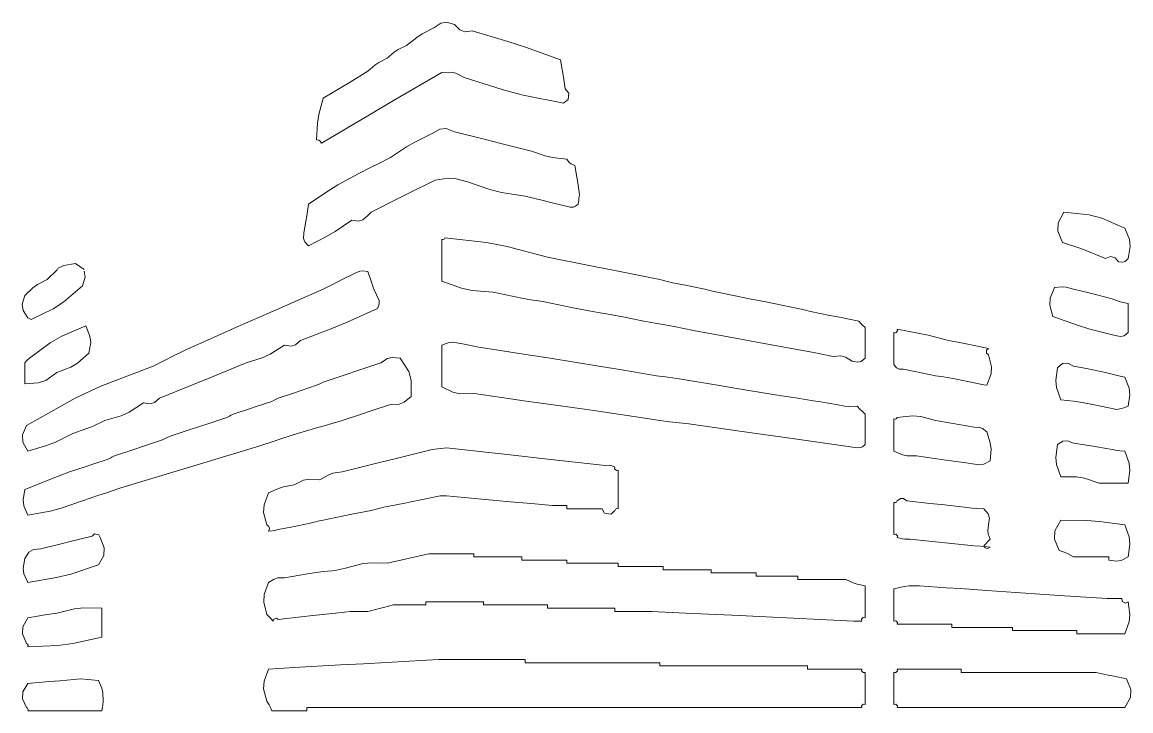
# Model space of a CAD drawing. Header units: millimetres. Extents: x 200899 to 230351, y -82611 to -20945.
# Drawn here: x 202684.9 to 202714.72, y -69515.78 to -69497.26 of the extents above; entities that cross this region are included whole.
import ezdxf

# ---------------------------------------------------------------- set-up
doc = ezdxf.new("R2010")
doc.units = ezdxf.units.MM
doc.header["$LTSCALE"] = 0.5
doc.layers.add('图框', color=7, linetype='Continuous', lineweight=18)

# ---------------------------------------------------------------- blocks, each defined once
blk = doc.blocks.new('GZDEH零件A2图框V02版')
at = {"lineweight": 5}
for p, q in [((447.5068, 10.546), (447.4301, 10.5042)), ((447.554, 10.5775), (447.5068, 10.546)), ((447.5925, 10.5834), (447.554, 10.5775)), ((447.647, 10.5676), (447.5925, 10.5834)), ((447.6824, 10.5316), (447.647, 10.5676)), ((447.7154, 10.5196), (447.6824, 10.5316)), ((447.7656, 10.5245), (447.7154, 10.5196)), ((448.0051, 10.454), (447.7656, 10.5245)), ((447.393, 10.4802), (447.3234, 10.4274)), ((447.4301, 10.5042), (447.393, 10.4802)), ((448.124, 10.4151), (448.0051, 10.454)), ((447.2413, 10.3815), (447.194, 10.3411)), ((447.2679, 10.3992), (447.2413, 10.3815)), ((447.3234, 10.4274), (447.2679, 10.3992)), ((448.3588, 10.3303), (448.124, 10.4151)), ((447.1119, 10.2952), (447.0646, 10.2548)), ((447.1385, 10.313), (447.1119, 10.2952)), ((447.194, 10.3411), (447.1385, 10.313)), ((448.3722, 10.2527), (448.3588, 10.3303)), ((447.0646, 10.2548), (446.9445, 10.1803)), ((447.2361, 10.0561), (447.5607, 10.244)), ((447.5607, 10.244), (447.6224, 10.2469)), ((447.6224, 10.2469), (447.6566, 10.2396)), ((447.6566, 10.2396), (447.7117, 10.2117)), ((448.3787, 10.2139), (448.3722, 10.2527)), ((446.8841, 10.1436), (446.7626, 10.0715)), ((446.9445, 10.1803), (446.8841, 10.1436)), ((447.7117, 10.2117), (447.9747, 10.1273)), ((448.3912, 10.1362), (448.3787, 10.2139)), ((446.7626, 10.0715), (446.7337, 9.9617)), ((447.9747, 10.1273), (448.1094, 10.0925)), ((448.1094, 10.0925), (448.3804, 10.0391)), ((448.4151, 10.1053), (448.3912, 10.1362)), ((448.4105, 10.064), (448.4151, 10.1053)), ((447.0743, 9.9611), (447.2361, 10.0561)), ((448.3804, 10.0391), (448.4105, 10.064)), ((446.7337, 9.9617), (446.7249, 9.9044)), ((446.7518, 9.7695), (447.0743, 9.9611)), ((446.7249, 9.9044), (446.7194, 9.791)), ((447.5485, 9.8644), (447.496, 9.8342)), ((447.5907, 9.8674), (447.5485, 9.8644)), ((447.647, 9.845), (447.5907, 9.8674)), ((447.8541, 9.7932), (447.647, 9.845)), ((446.7194, 9.791), (446.7348, 9.789)), ((446.7348, 9.789), (446.7439, 9.7829)), ((446.7439, 9.7829), (446.7518, 9.7695)), ((447.38, 9.7766), (447.3235, 9.744)), ((447.496, 9.8342), (447.38, 9.7766)), ((447.9576, 9.7673), (447.8541, 9.7932)), ((448.1647, 9.7155), (447.9576, 9.7673)), ((447.3235, 9.744), (447.2156, 9.6724)), ((448.2568, 9.684), (448.1647, 9.7155)), ((447.1293, 9.6293), (447.0861, 9.6077)), ((447.2156, 9.6724), (447.1293, 9.6293)), ((448.3053, 9.673), (448.2568, 9.684)), ((448.402, 9.6616), (448.3053, 9.673)), ((448.4188, 9.6397), (448.402, 9.6616)), ((448.4308, 9.6301), (448.4188, 9.6397)), ((448.4559, 9.6185), (448.4308, 9.6301)), ((448.4688, 9.5408), (448.4559, 9.6185)), ((446.9999, 9.5645), (446.8626, 9.4887)), ((447.0861, 9.6077), (446.9999, 9.5645)), ((446.8626, 9.4887), (446.7954, 9.4475)), ((447.345, 9.4351), (447.5176, 9.5214)), ((447.5176, 9.5214), (447.603, 9.5338)), ((447.603, 9.5338), (447.6494, 9.5315)), ((447.6494, 9.5315), (447.7333, 9.5106)), ((447.7333, 9.5106), (447.8845, 9.458)), ((448.4753, 9.502), (448.4688, 9.5408)), ((448.4882, 9.4243), (448.4753, 9.502)), ((446.7954, 9.4475), (446.6655, 9.3596)), ((447.2587, 9.392), (447.345, 9.4351)), ((447.8845, 9.458), (447.9634, 9.4382)), ((447.9634, 9.4382), (448.1215, 9.4136)), ((448.1215, 9.4136), (448.2423, 9.3834)), ((448.4818, 9.3855), (448.4839, 9.3985)), ((448.4839, 9.3985), (448.4882, 9.4243)), ((446.6655, 9.3596), (446.6526, 9.282)), ((447.0861, 9.3057), (447.2587, 9.392)), ((448.2423, 9.3834), (448.3027, 9.3683)), ((448.3027, 9.3683), (448.4235, 9.3381)), ((448.4235, 9.3381), (448.4467, 9.3398)), ((448.4467, 9.3398), (448.4595, 9.3449)), ((448.4595, 9.3449), (448.4775, 9.3596)), ((448.4775, 9.3596), (448.4818, 9.3855)), ((446.6526, 9.282), (446.6461, 9.2431)), ((446.8448, 9.1756), (446.9567, 9.2518)), ((446.9567, 9.2518), (447.0013, 9.2456)), ((447.0013, 9.2456), (447.0307, 9.2544)), ((447.0307, 9.2544), (447.0646, 9.2841)), ((447.0646, 9.2841), (447.0732, 9.2928)), ((447.0732, 9.2928), (447.0775, 9.2971)), ((447.0775, 9.2971), (447.0861, 9.3057)), ((451.7455, 9.3057), (451.7064, 9.2335)), ((451.914, 9.2872), (451.7455, 9.3057)), ((451.9995, 9.2647), (451.914, 9.2872)), ((452.1553, 9.1978), (451.9995, 9.2647)), ((446.6461, 9.2431), (446.6331, 9.1655)), ((446.7861, 9.1408), (446.8448, 9.1756)), ((451.7064, 9.2335), (451.7034, 9.1767)), ((451.7034, 9.1767), (451.7347, 9.1008)), ((452.1868, 9.1217), (452.1553, 9.1978)), ((446.6331, 9.1655), (446.6303, 9.1287)), ((446.6303, 9.1287), (446.6392, 9.105)), ((446.6392, 9.105), (446.6655, 9.0792)), ((446.6655, 9.0792), (446.7861, 9.1408)), ((447.5703, 9.121), (447.5607, 9.1223)), ((447.5607, 9.1223), (447.5607, 9.0102)), ((447.5776, 9.1247), (447.5703, 9.121)), ((447.5823, 9.1331), (447.5776, 9.1247)), ((447.8614, 9.1018), (447.5823, 9.1331)), ((448.001, 9.0756), (447.8614, 9.1018)), ((451.7347, 9.1008), (451.853, 9.0628)), ((452.1918, 9.074), (452.1868, 9.1217)), ((448.2725, 9.0037), (448.001, 9.0756)), ((451.853, 9.0628), (451.9114, 9.0412)), ((451.9114, 9.0412), (452.0259, 8.9929)), ((452.1769, 8.9929), (452.1918, 9.074)), ((445.0192, 8.9473), (444.9761, 8.9258)), ((445.0987, 8.9592), (445.0192, 8.9473)), ((445.1552, 8.9205), (445.0987, 8.9592)), ((447.5607, 9.0102), (447.5607, 8.9541)), ((447.5607, 8.9541), (447.5607, 8.8419)), ((448.5745, 8.9433), (448.2725, 9.0037)), ((452.0259, 8.9929), (452.0588, 9.0065)), ((452.0588, 9.0065), (452.0895, 8.9988)), ((452.0895, 8.9988), (452.1122, 8.9713)), ((452.1122, 8.9713), (452.1393, 8.9683)), ((452.1393, 8.9683), (452.157, 8.9742)), ((452.157, 8.9742), (452.1769, 8.9929)), ((444.9761, 8.9205), (444.9075, 8.8527)), ((445.1619, 8.8681), (445.1561, 8.9092)), ((446.9783, 8.8958), (446.892, 8.8527)), ((447.0104, 8.9093), (446.9783, 8.8958)), ((447.0302, 8.9118), (447.0104, 8.9093)), ((447.0646, 8.9066), (447.0302, 8.9118)), ((447.0899, 8.8272), (447.0646, 8.9066)), ((448.7255, 8.9131), (448.5745, 8.9433)), ((449.0275, 8.8527), (448.7255, 8.9131)), ((444.8414, 8.8189), (444.8098, 8.7964)), ((444.9075, 8.8527), (444.8414, 8.8189)), ((445.0188, 8.7028), (445.1447, 8.8096)), ((445.1447, 8.8096), (445.1619, 8.8681)), ((446.8489, 8.8311), (446.7626, 8.788)), ((446.892, 8.8527), (446.8489, 8.8311)), ((447.1051, 8.7881), (447.0899, 8.8272)), ((447.5607, 8.8419), (447.6935, 8.7935)), ((449.062, 8.8441), (449.0275, 8.8527)), ((449.0793, 8.8398), (449.062, 8.8441)), ((449.1138, 8.8311), (449.0793, 8.8398)), ((449.2001, 8.8139), (449.1138, 8.8311)), ((449.2432, 8.8053), (449.2001, 8.8139)), ((449.3295, 8.788), (449.2432, 8.8053)), ((451.6808, 8.7988), (451.6529, 8.7262)), ((451.7325, 8.803), (451.6808, 8.7988)), ((451.7598, 8.8008), (451.7325, 8.803)), ((451.8102, 8.788), (451.7598, 8.8008)), ((444.7565, 8.7449), (444.7393, 8.6863)), ((444.8098, 8.7964), (444.7565, 8.7449)), ((446.7626, 8.788), (446.3914, 8.6244)), ((447.1401, 8.7125), (447.1051, 8.7881)), ((447.6935, 8.7935), (447.765, 8.7779)), ((447.765, 8.7779), (447.9058, 8.7664)), ((447.9058, 8.7664), (447.9921, 8.7492)), ((447.9921, 8.7492), (448.0353, 8.7405)), ((448.0353, 8.7405), (448.1215, 8.7233)), ((449.364, 8.7794), (449.3295, 8.788)), ((449.3813, 8.7751), (449.364, 8.7794)), ((449.4158, 8.7664), (449.3813, 8.7751)), ((449.6315, 8.7233), (449.4158, 8.7664)), ((451.6529, 8.7262), (451.6503, 8.6799)), ((451.9137, 8.7621), (451.8102, 8.788)), ((451.9655, 8.7492), (451.9137, 8.7621)), ((452.069, 8.7233), (451.9655, 8.7492)), ((444.7393, 8.6863), (444.7452, 8.6452)), ((444.7996, 8.5831), (444.9477, 8.6561)), ((444.9477, 8.6561), (445.0188, 8.7028)), ((446.9249, 8.566), (447.1293, 8.6586)), ((447.1293, 8.6586), (447.1371, 8.6791)), ((447.1371, 8.6791), (447.1394, 8.6905)), ((447.1394, 8.6905), (447.1401, 8.7125)), ((448.1215, 8.7233), (448.1733, 8.7147)), ((448.1733, 8.7147), (448.1992, 8.7103)), ((448.1992, 8.7103), (448.251, 8.7017)), ((448.251, 8.7017), (448.3804, 8.6758)), ((448.3804, 8.6758), (448.4451, 8.6629)), ((448.4451, 8.6629), (448.5745, 8.637)), ((449.7394, 8.7017), (449.6315, 8.7233)), ((449.9551, 8.6586), (449.7394, 8.7017)), ((449.9896, 8.6499), (449.9551, 8.6586)), ((450.0068, 8.6456), (449.9896, 8.6499)), ((451.6503, 8.6799), (451.67, 8.6046)), ((452.1113, 8.7077), (452.069, 8.7233)), ((452.133, 8.7012), (452.1113, 8.7077)), ((452.1769, 8.6909), (452.133, 8.7012)), ((452.1769, 8.6133), (452.1769, 8.6909)), ((444.7452, 8.6452), (444.778, 8.5939)), ((444.778, 8.5939), (444.7867, 8.5895)), ((444.7867, 8.5895), (444.791, 8.5874)), ((444.791, 8.5874), (444.7996, 8.5831)), ((446.3914, 8.6244), (446.2059, 8.5424)), ((448.5745, 8.637), (448.6263, 8.6284)), ((448.6263, 8.6284), (448.6522, 8.6241)), ((448.6522, 8.6241), (448.704, 8.6154)), ((448.704, 8.6154), (448.7902, 8.5982)), ((448.7902, 8.5982), (448.8334, 8.5895)), ((448.8334, 8.5895), (448.9197, 8.5723)), ((450.0414, 8.637), (450.0068, 8.6456)), ((450.1708, 8.6111), (450.0414, 8.637)), ((450.2355, 8.5982), (450.1708, 8.6111)), ((450.3649, 8.5723), (450.2355, 8.5982)), ((451.67, 8.6046), (451.8358, 8.5455)), ((452.1769, 8.5744), (452.1769, 8.6133)), ((452.1769, 8.4968), (452.1769, 8.5744)), ((445.1663, 8.5399), (445.0062, 8.472)), ((445.1951, 8.4719), (445.1663, 8.5399)), ((446.2059, 8.5424), (445.835, 8.3781)), ((446.6116, 8.4429), (446.8212, 8.5227)), ((446.8212, 8.5227), (446.9249, 8.566)), ((448.9197, 8.5723), (448.9714, 8.5637)), ((448.9714, 8.5637), (448.9973, 8.5593)), ((448.9973, 8.5593), (449.0491, 8.5507)), ((449.0491, 8.5507), (449.1354, 8.5335)), ((449.1354, 8.5335), (449.1785, 8.5248)), ((449.1785, 8.5248), (449.2648, 8.5076)), ((449.2648, 8.5076), (449.5494, 8.455)), ((450.3822, 8.555), (450.3649, 8.5723)), ((450.3908, 8.5464), (450.3822, 8.555)), ((450.4081, 8.5291), (450.3908, 8.5464)), ((450.4081, 8.4472), (450.4081, 8.5291)), ((450.6258, 8.5063), (450.6142, 8.4947)), ((450.7627, 8.4924), (450.6238, 8.5184)), ((450.6238, 8.5184), (450.6258, 8.5063)), ((451.8358, 8.5455), (451.9202, 8.5195)), ((451.9202, 8.5195), (452.0906, 8.4752)), ((444.9286, 8.4277), (444.7888, 8.3242)), ((445.0062, 8.472), (444.9286, 8.4277)), ((445.1879, 8.3566), (445.2001, 8.4294)), ((445.2001, 8.4294), (445.1951, 8.4719)), ((446.5777, 8.4132), (446.6116, 8.4429)), ((447.6052, 8.4267), (447.5898, 8.4223)), ((447.6362, 8.4321), (447.6052, 8.4267)), ((447.7009, 8.4191), (447.6362, 8.4321)), ((449.5494, 8.455), (449.6918, 8.4292)), ((449.6918, 8.4292), (449.9766, 8.3781)), ((450.4081, 8.4062), (450.4081, 8.4472)), ((450.6142, 8.4947), (450.6022, 8.4968)), ((450.6022, 8.4968), (450.6022, 8.4105)), ((450.8318, 8.4773), (450.7627, 8.4924)), ((450.9689, 8.4429), (450.8318, 8.4773)), ((451.0552, 8.4256), (450.9689, 8.4429)), ((451.0983, 8.417), (451.0552, 8.4256)), ((452.0906, 8.4752), (452.1255, 8.4684)), ((452.1255, 8.4684), (452.1493, 8.4743)), ((452.1493, 8.4743), (452.1769, 8.4968)), ((445.1122, 8.2903), (445.1879, 8.3566)), ((445.835, 8.3781), (445.7487, 8.335)), ((446.4076, 8.3494), (446.5037, 8.4105)), ((446.5037, 8.4105), (446.5483, 8.4044)), ((446.5483, 8.4044), (446.5777, 8.4132)), ((447.5898, 8.4223), (447.5607, 8.4105)), ((447.5607, 8.4105), (447.5607, 8.2983)), ((447.7333, 8.4127), (447.7009, 8.4191)), ((447.798, 8.3997), (447.7333, 8.4127)), ((448.126, 8.3488), (447.798, 8.3997)), ((449.9766, 8.3781), (450.0629, 8.3609)), ((450.0629, 8.3609), (450.1061, 8.3523)), ((450.1061, 8.3523), (450.1924, 8.335)), ((450.4081, 8.3242), (450.4081, 8.4062)), ((450.6022, 8.4105), (450.6022, 8.3674)), ((450.6022, 8.3674), (450.6022, 8.2811)), ((451.1846, 8.3997), (451.0983, 8.417)), ((451.2062, 8.3954), (451.1846, 8.3997)), ((451.217, 8.3932), (451.2062, 8.3954)), ((451.2385, 8.3889), (451.217, 8.3932)), ((451.2249, 8.3784), (451.2385, 8.3889)), ((451.2249, 8.3563), (451.2249, 8.3784)), ((451.2385, 8.3458), (451.2249, 8.3563)), ((444.7694, 8.3048), (444.7565, 8.2919)), ((444.7565, 8.2919), (444.7565, 8.2358)), ((444.7759, 8.3113), (444.7694, 8.3048)), ((444.7888, 8.3242), (444.7759, 8.3113)), ((445.0663, 8.2627), (445.1122, 8.2903)), ((445.7056, 8.3134), (445.6193, 8.2703)), ((445.7487, 8.335), (445.7056, 8.3134)), ((446.0126, 8.1953), (446.2449, 8.2919)), ((446.2449, 8.2919), (446.3539, 8.3248)), ((446.3539, 8.3248), (446.4076, 8.3494)), ((447.1508, 8.2919), (446.9955, 8.2401)), ((447.196, 8.3203), (447.1508, 8.2919)), ((447.227, 8.328), (447.196, 8.3203)), ((447.2803, 8.3242), (447.227, 8.328)), ((447.3386, 8.2335), (447.2803, 8.3242)), ((447.5607, 8.2983), (447.5607, 8.2422)), ((448.2899, 8.3229), (448.126, 8.3488)), ((448.6177, 8.2703), (448.2899, 8.3229)), ((450.1924, 8.335), (450.2456, 8.3388)), ((450.2456, 8.3388), (450.2766, 8.3311)), ((450.2766, 8.3311), (450.3218, 8.3026)), ((450.3218, 8.3026), (450.3567, 8.2958)), ((450.3567, 8.2958), (450.3805, 8.3017)), ((450.3805, 8.3017), (450.4081, 8.3242)), ((450.6022, 8.2811), (450.6201, 8.2584)), ((451.2577, 8.266), (451.2385, 8.3458)), ((451.736, 8.2868), (451.7023, 8.2595)), ((451.7717, 8.2904), (451.736, 8.2868)), ((451.8102, 8.2703), (451.7717, 8.2904)), ((444.7565, 8.2358), (444.7565, 8.2077)), ((444.7565, 8.2077), (444.7565, 8.1517)), ((444.8978, 8.174), (444.9722, 8.2271)), ((444.9722, 8.2271), (445.0663, 8.2627)), ((445.6193, 8.2703), (445.2678, 8.1359)), ((446.9179, 8.2142), (446.7626, 8.1624)), ((446.9955, 8.2401), (446.9179, 8.2142)), ((447.3561, 8.1732), (447.3386, 8.2335)), ((447.5607, 8.2422), (447.5607, 8.1301)), ((448.773, 8.2444), (448.6177, 8.2703)), ((448.8506, 8.2315), (448.773, 8.2444)), ((449.006, 8.2056), (448.8506, 8.2315)), ((449.0663, 8.1969), (449.006, 8.2056)), ((450.6201, 8.2584), (450.638, 8.2494)), ((450.638, 8.2494), (450.6669, 8.2487)), ((450.6669, 8.2487), (450.7532, 8.2315)), ((450.7532, 8.2315), (450.7963, 8.2228)), ((450.7963, 8.2228), (450.8826, 8.2056)), ((450.8826, 8.2056), (450.9344, 8.1969)), ((451.2278, 8.1409), (451.2552, 8.2182)), ((451.2552, 8.2182), (451.2577, 8.266)), ((451.7023, 8.2595), (451.6899, 8.1737)), ((451.8965, 8.253), (451.8102, 8.2703)), ((451.9396, 8.2444), (451.8965, 8.253)), ((452.0259, 8.2271), (451.9396, 8.2444)), ((452.0777, 8.2145), (452.0259, 8.2271)), ((452.1036, 8.208), (452.0777, 8.2145)), ((452.1553, 8.1948), (452.1036, 8.208)), ((444.7565, 8.1517), (444.8478, 8.1565)), ((444.8478, 8.1565), (444.8978, 8.174)), ((445.2678, 8.1359), (445.0956, 8.0552)), ((445.6625, 8.0546), (445.8961, 8.1478)), ((445.8961, 8.1478), (446.0126, 8.1953)), ((446.7194, 8.1409), (446.6159, 8.1064)), ((446.7367, 8.1495), (446.7194, 8.1409)), ((446.7453, 8.1538), (446.7367, 8.1495)), ((446.7626, 8.1624), (446.7453, 8.1538)), ((447.3558, 8.0654), (447.3561, 8.1732)), ((447.5607, 8.1301), (447.6363, 8.094)), ((449.0965, 8.1926), (449.0663, 8.1969)), ((449.157, 8.184), (449.0965, 8.1926)), ((449.4158, 8.1409), (449.157, 8.184)), ((449.5452, 8.1193), (449.4158, 8.1409)), ((450.9344, 8.1969), (450.9603, 8.1926)), ((450.9603, 8.1926), (451.0121, 8.184)), ((451.0121, 8.184), (451.0768, 8.1711)), ((451.0768, 8.1711), (451.1091, 8.1646)), ((451.1091, 8.1646), (451.1738, 8.1517)), ((451.1738, 8.1517), (451.1954, 8.1473)), ((451.1954, 8.1473), (451.2062, 8.1452)), ((451.2062, 8.1452), (451.2278, 8.1409)), ((451.6899, 8.1737), (451.6948, 8.1255)), ((452.1843, 8.1222), (452.1553, 8.1948)), ((445.0956, 8.0552), (444.7673, 7.8712)), ((445.6286, 8.0249), (445.6625, 8.0546)), ((446.4606, 8.0546), (446.4433, 8.046)), ((446.5641, 8.0891), (446.4606, 8.0546)), ((446.6159, 8.1064), (446.5641, 8.0891)), ((447.3087, 8.028), (447.3558, 8.0654)), ((447.6363, 8.094), (447.6819, 8.0843)), ((447.6819, 8.0843), (447.7656, 8.0869)), ((447.7656, 8.0869), (447.7958, 8.0826)), ((447.7958, 8.0826), (447.8109, 8.0805)), ((447.8109, 8.0805), (447.8411, 8.0762)), ((447.8411, 8.0762), (448.0223, 8.0503)), ((449.8041, 8.0762), (449.5452, 8.1193)), ((449.8645, 8.0675), (449.8041, 8.0762)), ((449.8947, 8.0632), (449.8645, 8.0675)), ((449.9551, 8.0546), (449.8947, 8.0632)), ((450.0586, 8.0373), (449.9551, 8.0546)), ((451.6948, 8.1255), (451.7239, 8.0438)), ((452.1769, 8.0007), (452.1893, 8.0778)), ((452.1893, 8.0778), (452.1843, 8.1222)), ((445.4585, 7.9611), (445.5546, 8.0222)), ((445.5546, 8.0222), (445.5992, 8.0161)), ((445.5992, 8.0161), (445.6286, 8.0249)), ((446.2621, 7.9812), (446.1586, 7.9467)), ((446.3139, 7.9985), (446.2621, 7.9812)), ((446.4174, 8.033), (446.3139, 7.9985)), ((446.4347, 8.0416), (446.4174, 8.033)), ((446.4433, 8.046), (446.4347, 8.0416)), ((447.0861, 7.9683), (447.2156, 8.0114)), ((447.2156, 8.0114), (447.2755, 8.0152)), ((447.2755, 8.0152), (447.3087, 8.028)), ((448.0223, 8.0503), (448.1129, 8.0373)), ((448.1129, 8.0373), (448.2941, 8.0114)), ((448.2941, 8.0114), (448.5359, 7.9787)), ((448.5359, 7.9787), (448.6568, 7.9614)), ((450.1104, 8.0287), (450.0586, 8.0373)), ((450.2139, 8.0114), (450.1104, 8.0287)), ((450.2691, 8.0004), (450.2139, 8.0114)), ((450.2979, 7.9982), (450.2691, 8.0004)), ((450.3541, 8.0007), (450.2979, 7.9982)), ((450.3757, 7.9791), (450.3541, 8.0007)), ((450.3865, 7.9683), (450.3757, 7.9791)), ((451.7239, 8.0438), (451.8107, 8.0349)), ((451.8107, 8.0349), (451.854, 8.0284)), ((451.854, 8.0284), (451.9396, 8.0114)), ((451.9396, 8.0114), (452.0043, 7.9985)), ((452.0043, 7.9985), (452.0367, 7.992)), ((452.0367, 7.992), (452.1014, 7.9791)), ((452.1014, 7.9791), (452.1323, 7.9844)), ((452.1323, 7.9844), (452.1478, 7.9889)), ((452.1478, 7.9889), (452.1769, 8.0007)), ((445.2112, 7.865), (445.2957, 7.9036)), ((445.2957, 7.9036), (445.4048, 7.9365)), ((445.4048, 7.9365), (445.4585, 7.9611)), ((446.1154, 7.9252), (445.9601, 7.8734)), ((446.1327, 7.9338), (446.1154, 7.9252)), ((446.1413, 7.9381), (446.1327, 7.9338)), ((446.1586, 7.9467), (446.1413, 7.9381)), ((446.7712, 7.8691), (446.892, 7.9036)), ((446.892, 7.9036), (447.0214, 7.9467)), ((447.0214, 7.9467), (447.0861, 7.9683)), ((448.6568, 7.9614), (448.8981, 7.9252)), ((448.8981, 7.9252), (449.0269, 7.9037)), ((449.0269, 7.9037), (449.0917, 7.8951)), ((450.4081, 7.9467), (450.3865, 7.9683)), ((450.4081, 7.8648), (450.4081, 7.9467)), ((450.6118, 7.9131), (450.6022, 7.9144)), ((450.6022, 7.9144), (450.6022, 7.8281)), ((450.6191, 7.9167), (450.6118, 7.9131)), ((450.6238, 7.9252), (450.6191, 7.9167)), ((450.7272, 7.9351), (450.6238, 7.9252)), ((450.7823, 7.9305), (450.7272, 7.9351)), ((450.8826, 7.9036), (450.7823, 7.9305)), ((450.9862, 7.8863), (450.8826, 7.9036)), ((444.7673, 7.8712), (444.741, 7.8072)), ((445.08, 7.8173), (445.1679, 7.8477)), ((445.1679, 7.8477), (445.2112, 7.865)), ((445.8825, 7.8475), (445.7272, 7.7957)), ((445.9601, 7.8734), (445.8825, 7.8475)), ((446.59, 7.8173), (446.7108, 7.8518)), ((446.7108, 7.8518), (446.7712, 7.8691)), ((449.0917, 7.8951), (449.2217, 7.882)), ((449.2217, 7.882), (449.6445, 7.8216)), ((450.4081, 7.8238), (450.4081, 7.8648)), ((451.0379, 7.8777), (450.9862, 7.8863)), ((451.1415, 7.8604), (451.0379, 7.8777)), ((451.1783, 7.8582), (451.1415, 7.8604)), ((451.1986, 7.8506), (451.1783, 7.8582)), ((451.2278, 7.8281), (451.1986, 7.8506)), ((444.741, 7.8072), (444.744, 7.7589)), ((444.744, 7.7589), (444.778, 7.6987)), ((444.9027, 7.735), (444.964, 7.7591)), ((444.964, 7.7591), (445.08, 7.8173)), ((445.684, 7.7742), (445.5546, 7.731)), ((445.7013, 7.7828), (445.684, 7.7742)), ((445.7099, 7.7871), (445.7013, 7.7828)), ((445.7272, 7.7957), (445.7099, 7.7871)), ((446.3312, 7.731), (446.4347, 7.7655)), ((446.4347, 7.7655), (446.4865, 7.7828)), ((446.4865, 7.7828), (446.59, 7.8173)), ((449.6445, 7.8216), (449.8558, 7.7914)), ((449.8558, 7.7914), (450.2786, 7.731)), ((450.4081, 7.7418), (450.4081, 7.8238)), ((450.6022, 7.8281), (450.6022, 7.7849)), ((450.6022, 7.7849), (450.6022, 7.6987)), ((451.2502, 7.7533), (451.2278, 7.8281)), ((451.7388, 7.7653), (451.7023, 7.7418)), ((451.7698, 7.7684), (451.7388, 7.7653)), ((451.8102, 7.7526), (451.7698, 7.7684)), ((444.778, 7.6987), (444.9027, 7.735)), ((445.4899, 7.7094), (445.3605, 7.6663)), ((445.5546, 7.731), (445.4899, 7.7094)), ((445.9601, 7.6188), (446.3312, 7.731)), ((447.496, 7.7094), (447.2544, 7.649)), ((447.5348, 7.7138), (447.496, 7.7094)), ((447.5542, 7.7159), (447.5348, 7.7138)), ((447.5931, 7.7202), (447.5542, 7.7159)), ((448.0202, 7.6728), (447.5931, 7.7202)), ((450.2786, 7.731), (450.3088, 7.7267)), ((450.3088, 7.7267), (450.3239, 7.7245)), ((450.3239, 7.7245), (450.3541, 7.7202)), ((450.3541, 7.7202), (450.3773, 7.7217)), ((450.3773, 7.7217), (450.3902, 7.7269)), ((450.3902, 7.7269), (450.4081, 7.7418)), ((450.6022, 7.6987), (450.6585, 7.6733)), ((451.2493, 7.6339), (451.2548, 7.7119)), ((451.2548, 7.7119), (451.2502, 7.7533)), ((451.7023, 7.7418), (451.6899, 7.656)), ((451.9137, 7.7353), (451.8102, 7.7526)), ((451.9655, 7.7267), (451.9137, 7.7353)), ((452.069, 7.7094), (451.9655, 7.7267)), ((452.103, 7.702), (452.069, 7.7094)), ((452.1205, 7.6998), (452.103, 7.702)), ((452.1553, 7.6987), (452.1205, 7.6998)), ((452.1844, 7.617), (452.1553, 7.6987)), ((445.2138, 7.6102), (445.162, 7.593)), ((445.3173, 7.6447), (445.2138, 7.6102)), ((445.3346, 7.6534), (445.3173, 7.6447)), ((445.3432, 7.6577), (445.3346, 7.6534)), ((445.3605, 7.6663), (445.3432, 7.6577)), ((445.7746, 7.5628), (445.9601, 7.6188)), ((447.1336, 7.6188), (446.892, 7.5584)), ((447.2544, 7.649), (447.1336, 7.6188)), ((448.2337, 7.649), (448.0202, 7.6728)), ((448.6608, 7.6016), (448.2337, 7.649)), ((450.6585, 7.6733), (450.6914, 7.6662)), ((450.6914, 7.6662), (450.7532, 7.6663)), ((450.7532, 7.6663), (450.874, 7.649)), ((450.874, 7.649), (450.9344, 7.6404)), ((450.9344, 7.6404), (451.0552, 7.6232)), ((451.0552, 7.6232), (451.0854, 7.6188)), ((451.0854, 7.6188), (451.1005, 7.6167)), ((451.1005, 7.6167), (451.1307, 7.6124)), ((451.1307, 7.6124), (451.1784, 7.6055)), ((451.1784, 7.6055), (451.2071, 7.6107)), ((451.2071, 7.6107), (451.2493, 7.6339)), ((451.6899, 7.656), (451.6948, 7.6078)), ((451.6948, 7.6078), (451.7239, 7.5261)), ((452.1893, 7.5688), (452.1844, 7.617)), ((445.0585, 7.5584), (444.9373, 7.5118)), ((445.162, 7.593), (445.0585, 7.5584)), ((445.4036, 7.4506), (445.7746, 7.5628)), ((446.7961, 7.5374), (446.741, 7.5045)), ((446.8286, 7.549), (446.7961, 7.5374)), ((446.892, 7.5584), (446.8286, 7.549)), ((448.687, 7.6036), (448.6608, 7.6016)), ((448.7014, 7.6012), (448.687, 7.6036)), ((448.7255, 7.5908), (448.7014, 7.6012)), ((448.7235, 7.5788), (448.7255, 7.5908)), ((448.7351, 7.5672), (448.7235, 7.5788)), ((448.7471, 7.5692), (448.7351, 7.5672)), ((448.7471, 7.4657), (448.7471, 7.5692)), ((452.1769, 7.4829), (452.1893, 7.5688)), ((444.8769, 7.4881), (444.7565, 7.4398)), ((444.9373, 7.5118), (444.8769, 7.4881)), ((446.4976, 7.4578), (446.4623, 7.4468)), ((446.5684, 7.4722), (446.4976, 7.4578)), ((446.6315, 7.5031), (446.5684, 7.4722)), ((446.671, 7.5105), (446.6315, 7.5031)), ((446.741, 7.5045), (446.671, 7.5105)), ((448.7471, 7.4139), (448.7471, 7.4657)), ((451.7239, 7.5261), (451.8289, 7.526)), ((451.8289, 7.526), (451.8834, 7.5169)), ((451.8834, 7.5169), (451.9827, 7.4829)), ((451.9827, 7.4829), (452.0604, 7.4829)), ((452.0604, 7.4829), (452.0992, 7.4829)), ((452.0992, 7.4829), (452.1769, 7.4829)), ((444.7565, 7.4398), (444.7451, 7.3712)), ((445.1447, 7.3643), (445.2483, 7.3988)), ((445.2483, 7.3988), (445.3001, 7.4161)), ((445.3001, 7.4161), (445.4036, 7.4506)), ((446.3959, 7.4182), (446.3659, 7.3372)), ((446.4623, 7.4468), (446.3959, 7.4182)), ((447.3666, 7.36), (447.496, 7.3859)), ((447.496, 7.3859), (447.5176, 7.3902)), ((447.5176, 7.3902), (447.5283, 7.3924)), ((447.5283, 7.3924), (447.5499, 7.3967)), ((447.5499, 7.3967), (447.5672, 7.3967)), ((447.5672, 7.3967), (447.5758, 7.3967)), ((447.5758, 7.3967), (447.5931, 7.3967)), ((447.5931, 7.3967), (447.6405, 7.3924)), ((447.6405, 7.3924), (447.6642, 7.3902)), ((447.6642, 7.3902), (447.7117, 7.3859)), ((447.7117, 7.3859), (447.9015, 7.3686)), ((448.7471, 7.3104), (448.7471, 7.4139)), ((444.7451, 7.3712), (444.7502, 7.331)), ((444.7502, 7.331), (444.778, 7.2672)), ((444.9272, 7.295), (445.0014, 7.3146)), ((445.0014, 7.3146), (445.1447, 7.3643)), ((446.3659, 7.3372), (446.3633, 7.2861)), ((447.0861, 7.2996), (447.1206, 7.3082)), ((447.1206, 7.3082), (447.1379, 7.3125)), ((447.1379, 7.3125), (447.1724, 7.3212)), ((447.1724, 7.3212), (447.3018, 7.3471)), ((447.3018, 7.3471), (447.3666, 7.36)), ((447.9015, 7.3686), (447.9964, 7.36)), ((447.9964, 7.36), (448.1863, 7.3427)), ((448.1863, 7.3427), (448.2337, 7.3384)), ((448.2337, 7.3384), (448.2574, 7.3363)), ((448.2574, 7.3363), (448.3049, 7.332)), ((448.3049, 7.332), (448.3437, 7.332)), ((448.3437, 7.332), (448.3631, 7.332)), ((448.3631, 7.332), (448.402, 7.332)), ((448.402, 7.332), (448.402, 7.3233)), ((448.402, 7.3233), (448.402, 7.319)), ((448.402, 7.319), (448.402, 7.3104)), ((448.402, 7.3104), (448.4969, 7.3104)), ((448.4969, 7.3104), (448.5443, 7.3104)), ((448.5443, 7.3104), (448.6392, 7.3104)), ((448.6392, 7.3104), (448.6566, 7.2802)), ((448.7255, 7.2996), (448.7302, 7.308)), ((448.7302, 7.308), (448.7375, 7.3117)), ((448.7375, 7.3117), (448.7471, 7.3104)), ((450.6118, 7.3522), (450.6022, 7.3535)), ((450.6022, 7.3535), (450.6022, 7.2672)), ((450.6191, 7.3559), (450.6118, 7.3522)), ((450.6238, 7.3643), (450.6191, 7.3559)), ((450.6451, 7.379), (450.6238, 7.3643)), ((450.6672, 7.379), (450.6451, 7.379)), ((450.6885, 7.3643), (450.6672, 7.379)), ((450.8438, 7.3471), (450.6885, 7.3643)), ((450.9215, 7.3384), (450.8438, 7.3471)), ((451.0768, 7.3212), (450.9215, 7.3384)), ((451.1282, 7.3137), (451.0768, 7.3212)), ((451.1543, 7.3115), (451.1282, 7.3137)), ((451.2062, 7.3104), (451.1543, 7.3115)), ((451.2361, 7.2767), (451.2062, 7.3104)), ((444.778, 7.2672), (444.9272, 7.295)), ((446.3633, 7.2861), (446.3851, 7.2025)), ((446.7281, 7.2263), (446.7626, 7.2349)), ((446.7626, 7.2349), (446.892, 7.2608)), ((446.892, 7.2608), (446.9567, 7.2737)), ((446.9567, 7.2737), (447.0861, 7.2996)), ((448.6566, 7.2802), (448.7013, 7.2746)), ((448.7013, 7.2746), (448.7255, 7.2996)), ((450.6022, 7.2672), (450.6022, 7.2241)), ((451.245, 7.2471), (451.2361, 7.2767)), ((451.2385, 7.2025), (451.245, 7.2471)), ((451.7239, 7.2349), (451.6849, 7.1627)), ((451.8969, 7.2323), (451.7239, 7.2349)), ((451.9838, 7.2258), (451.8969, 7.2323)), ((446.3851, 7.2025), (446.3988, 7.1912)), ((446.4026, 7.1758), (446.3959, 7.1594)), ((446.3959, 7.1594), (446.422, 7.1617)), ((446.3988, 7.1912), (446.4026, 7.1758)), ((446.422, 7.1617), (446.4351, 7.1639)), ((446.4351, 7.1639), (446.4606, 7.1702)), ((446.4606, 7.1702), (446.5469, 7.1874)), ((446.5469, 7.1874), (446.59, 7.1961)), ((446.59, 7.1961), (446.6763, 7.2133)), ((446.6763, 7.2133), (446.7108, 7.2219)), ((446.7108, 7.2219), (446.7281, 7.2263)), ((450.6022, 7.2241), (450.6022, 7.1378)), ((451.2324, 7.164), (451.2385, 7.2025)), ((451.2348, 7.1417), (451.2324, 7.164)), ((451.6849, 7.1627), (451.6819, 7.1059)), ((452.1553, 7.2025), (451.9838, 7.2258)), ((452.1844, 7.1209), (452.1553, 7.2025)), ((445.0714, 7.0925), (445.0024, 7.0753)), ((445.2095, 7.127), (445.0714, 7.0925)), ((445.2258, 7.1417), (445.2095, 7.127)), ((445.2539, 7.1361), (445.2258, 7.1417)), ((445.2634, 7.1162), (445.2539, 7.1361)), ((445.2917, 7.0484), (445.2634, 7.1162)), ((450.6022, 7.1378), (450.6142, 7.1399)), ((450.6142, 7.1399), (450.6258, 7.1283)), ((450.6258, 7.1283), (450.6238, 7.1162)), ((450.6238, 7.1162), (450.6578, 7.1088)), ((450.6578, 7.1088), (450.6753, 7.1066)), ((450.6753, 7.1066), (450.7101, 7.1055)), ((450.7101, 7.1055), (450.8826, 7.0882)), ((450.8826, 7.0882), (450.9689, 7.0796)), ((451.2234, 7.0796), (451.2321, 7.0882)), ((451.2321, 7.0882), (451.2493, 7.1055)), ((451.2493, 7.1055), (451.2348, 7.1417)), ((451.6819, 7.1059), (451.7131, 7.03)), ((452.1893, 7.0726), (452.1844, 7.1209)), ((444.7845, 7.0178), (444.7565, 6.976)), ((444.8143, 7.0357), (444.7845, 7.0178)), ((444.8643, 7.0407), (444.8143, 7.0357)), ((445.0024, 7.0753), (444.8643, 7.0407)), ((445.2887, 6.9969), (445.2917, 7.0484)), ((450.9689, 7.0796), (451.1415, 7.0623)), ((451.1415, 7.0623), (451.1846, 7.058)), ((451.1846, 7.058), (451.2062, 7.0558)), ((451.2062, 7.0623), (451.2234, 7.0796)), ((451.2152, 7.047), (451.2062, 7.0623)), ((451.2062, 7.0558), (451.2493, 7.0515)), ((451.2342, 7.0422), (451.2152, 7.047)), ((451.2493, 7.0515), (451.2342, 7.0422)), ((451.7131, 7.03), (451.7535, 7.0169)), ((451.7535, 7.0169), (451.7734, 7.008)), ((452.1769, 6.9868), (452.1893, 7.0726)), ((444.7565, 6.976), (444.7454, 6.9117)), ((445.2526, 6.9329), (445.2887, 6.9969)), ((447.023, 6.9391), (446.9136, 6.9113)), ((447.0811, 6.9458), (447.023, 6.9391)), ((447.194, 6.9437), (447.0811, 6.9458)), ((447.306, 6.9702), (447.194, 6.9437)), ((447.3621, 6.9831), (447.306, 6.9702)), ((447.4744, 7.0084), (447.3621, 6.9831)), ((447.5952, 7.0084), (447.4744, 7.0084)), ((447.6556, 7.0084), (447.5952, 7.0084)), ((447.7764, 7.0084), (447.6556, 7.0084)), ((447.7764, 6.9998), (447.7764, 7.0084)), ((447.7764, 6.9954), (447.7764, 6.9998)), ((447.7764, 6.9868), (447.7764, 6.9954)), ((447.9058, 6.9868), (447.7764, 6.9868)), ((447.9705, 6.9868), (447.9058, 6.9868)), ((448.1, 6.9868), (447.9705, 6.9868)), ((448.1, 6.9782), (448.1, 6.9868)), ((448.1, 6.9739), (448.1, 6.9782)), ((448.1, 6.9652), (448.1, 6.9739)), ((448.2208, 6.9652), (448.1, 6.9652)), ((448.2812, 6.9652), (448.2208, 6.9652)), ((448.402, 6.9652), (448.2812, 6.9652)), ((448.402, 6.9566), (448.402, 6.9652)), ((448.402, 6.9523), (448.402, 6.9566)), ((448.402, 6.9437), (448.402, 6.9523)), ((448.54, 6.9437), (448.402, 6.9437)), ((448.609, 6.9437), (448.54, 6.9437)), ((448.7471, 6.9437), (448.609, 6.9437)), ((448.7471, 6.935), (448.7471, 6.9437)), ((448.7471, 6.9307), (448.7471, 6.935)), ((451.7734, 7.008), (451.8102, 6.9868)), ((451.8102, 6.9868), (451.9051, 6.9868)), ((451.9051, 6.9868), (451.9525, 6.9868)), ((451.9525, 6.9868), (452.0475, 6.9868)), ((452.0475, 6.9868), (452.0475, 6.9782)), ((452.0475, 6.9782), (452.0475, 6.9739)), ((452.0475, 6.9739), (452.0475, 6.9652)), ((452.0475, 6.9652), (452.0993, 6.9572)), ((452.0993, 6.9572), (452.1304, 6.9624)), ((452.1304, 6.9624), (452.1769, 6.9868)), ((444.7454, 6.9117), (444.7505, 6.8735)), ((444.7505, 6.8735), (444.778, 6.8143)), ((444.9709, 6.8472), (445.0669, 6.8712)), ((445.0669, 6.8712), (445.2526, 6.9329)), ((446.6073, 6.8639), (446.5037, 6.8466)), ((446.659, 6.8725), (446.6073, 6.8639)), ((446.7626, 6.8897), (446.659, 6.8725)), ((446.8235, 6.8928), (446.7626, 6.8897)), ((446.8542, 6.8972), (446.8235, 6.8928)), ((446.9136, 6.9113), (446.8542, 6.8972)), ((448.7471, 6.9221), (448.7471, 6.9307)), ((448.8679, 6.9221), (448.7471, 6.9221)), ((448.9283, 6.9221), (448.8679, 6.9221)), ((449.0491, 6.9221), (448.9283, 6.9221)), ((449.0491, 6.9135), (449.0491, 6.9221)), ((449.0491, 6.9092), (449.0491, 6.9135)), ((449.0491, 6.9005), (449.0491, 6.9092)), ((449.1785, 6.9005), (449.0491, 6.9005)), ((449.2432, 6.9005), (449.1785, 6.9005)), ((449.3727, 6.9005), (449.2432, 6.9005)), ((449.3727, 6.8919), (449.3727, 6.9005)), ((449.3727, 6.8876), (449.3727, 6.8919)), ((449.3727, 6.879), (449.3727, 6.8876)), ((449.4935, 6.879), (449.3727, 6.879)), ((449.5539, 6.879), (449.4935, 6.879)), ((449.6746, 6.879), (449.5539, 6.879)), ((449.6746, 6.8703), (449.6746, 6.879)), ((449.6746, 6.866), (449.6746, 6.8703)), ((449.6746, 6.8574), (449.6746, 6.866)), ((444.778, 6.8143), (444.9709, 6.8472)), ((446.3959, 6.8143), (446.3659, 6.7332)), ((446.4343, 6.8377), (446.3959, 6.8143)), ((446.4587, 6.8451), (446.4343, 6.8377)), ((446.5037, 6.8466), (446.4587, 6.8451)), ((449.7868, 6.8574), (449.6746, 6.8574)), ((449.8429, 6.8574), (449.7868, 6.8574)), ((449.9551, 6.8574), (449.8429, 6.8574)), ((449.9551, 6.8488), (449.9551, 6.8574)), ((449.9551, 6.8444), (449.9551, 6.8488)), ((449.9551, 6.8358), (449.9551, 6.8444)), ((450.0845, 6.8358), (449.9551, 6.8358)), ((450.1492, 6.8358), (450.0845, 6.8358)), ((450.2786, 6.8358), (450.1492, 6.8358)), ((450.3276, 6.8117), (450.2786, 6.8358)), ((450.3544, 6.8028), (450.3276, 6.8117)), ((450.4081, 6.7927), (450.3544, 6.8028)), ((450.4081, 6.7064), (450.4081, 6.7927)), ((450.6697, 6.7881), (450.6022, 6.7711)), ((450.7052, 6.7925), (450.6697, 6.7881)), ((450.7748, 6.7927), (450.7052, 6.7925)), ((450.956, 6.7797), (450.7748, 6.7927)), ((446.3659, 6.7332), (446.3634, 6.6822)), ((450.6022, 6.7711), (450.6022, 6.6848)), ((451.0466, 6.7733), (450.956, 6.7797)), ((451.2278, 6.7603), (451.0466, 6.7733)), ((451.5513, 6.7388), (451.2278, 6.7603)), ((451.7131, 6.728), (451.5513, 6.7388)), ((452.0367, 6.7064), (451.7131, 6.728)), ((445.0901, 6.6385), (444.9722, 6.6093)), ((445.1527, 6.6452), (445.0901, 6.6385)), ((445.2742, 6.6417), (445.1527, 6.6452)), ((445.2742, 6.564), (445.2742, 6.6417)), ((446.3634, 6.6822), (446.3851, 6.5985)), ((447.0646, 6.6201), (447.1336, 6.6374)), ((447.1336, 6.6374), (447.1681, 6.646)), ((447.1681, 6.646), (447.2371, 6.6633)), ((447.2371, 6.6633), (447.3234, 6.6633)), ((447.3234, 6.6633), (447.3666, 6.6633)), ((447.3666, 6.6633), (447.4528, 6.6633)), ((447.4528, 6.6762), (447.4528, 6.6848)), ((447.4528, 6.6848), (447.6082, 6.6848)), ((447.4528, 6.6719), (447.4528, 6.6762)), ((447.4528, 6.6633), (447.4528, 6.6719)), ((447.6082, 6.6848), (447.6858, 6.6848)), ((447.6858, 6.6848), (447.8411, 6.6848)), ((447.8411, 6.6848), (447.8411, 6.6762)), ((447.8411, 6.6762), (447.8411, 6.6719)), ((447.8411, 6.6719), (447.8411, 6.6633)), ((447.8411, 6.6633), (448.0137, 6.6633)), ((448.0137, 6.6633), (448.1, 6.6633)), ((448.1, 6.6633), (448.2725, 6.6633)), ((448.2725, 6.6633), (448.2725, 6.6546)), ((448.2725, 6.6546), (448.2725, 6.6503)), ((448.2725, 6.6503), (448.2725, 6.6417)), ((448.2725, 6.6417), (448.4537, 6.6417)), ((448.4537, 6.6417), (448.5443, 6.6417)), ((448.5443, 6.6417), (448.7255, 6.6417)), ((448.7255, 6.6417), (448.7255, 6.6331)), ((450.4081, 6.6633), (450.4081, 6.7064)), ((450.4081, 6.577), (450.4081, 6.6633)), ((450.6022, 6.6848), (450.6022, 6.6417)), ((450.6022, 6.6417), (450.6022, 6.5554)), ((452.0755, 6.7064), (452.0367, 6.7064)), ((452.0949, 6.7064), (452.0755, 6.7064)), ((452.1337, 6.7064), (452.0949, 6.7064)), ((452.1358, 6.6872), (452.1337, 6.7064)), ((452.1603, 6.675), (452.1358, 6.6872)), ((452.1769, 6.6848), (452.1603, 6.675)), ((452.1893, 6.599), (452.1769, 6.6848)), ((444.778, 6.577), (444.744, 6.5168)), ((444.8556, 6.5904), (444.778, 6.577)), ((444.8944, 6.5968), (444.8556, 6.5904)), ((444.9722, 6.6093), (444.8944, 6.5968)), ((445.2742, 6.5252), (445.2742, 6.564)), ((446.3851, 6.5985), (446.4023, 6.5813)), ((446.4023, 6.5813), (446.411, 6.5727)), ((446.411, 6.5727), (446.4282, 6.5554)), ((446.4282, 6.5554), (446.4316, 6.5686)), ((446.4316, 6.5686), (446.45, 6.5747)), ((446.45, 6.5747), (446.4606, 6.5662)), ((446.4606, 6.5662), (446.6159, 6.5834)), ((446.6159, 6.5834), (446.6935, 6.5921)), ((446.6935, 6.5921), (446.8489, 6.6093)), ((446.8489, 6.6093), (446.8877, 6.6136)), ((446.8877, 6.6136), (446.9071, 6.6158)), ((446.9071, 6.6158), (446.9459, 6.6201)), ((446.9459, 6.6201), (446.9934, 6.6201)), ((446.9934, 6.6201), (447.0171, 6.6201)), ((447.0171, 6.6201), (447.0646, 6.6201)), ((448.7255, 6.6331), (448.7255, 6.6287)), ((448.7255, 6.6287), (448.7255, 6.6201)), ((448.7255, 6.6201), (448.8248, 6.6201)), ((448.8248, 6.6201), (448.8744, 6.6201)), ((448.8744, 6.6201), (448.9736, 6.6201)), ((448.9736, 6.6201), (449.0642, 6.6158)), ((449.0642, 6.6158), (449.1095, 6.6136)), ((449.1095, 6.6136), (449.2001, 6.6093)), ((449.2001, 6.6093), (449.5625, 6.5921)), ((449.5625, 6.5921), (449.7437, 6.5834)), ((449.7437, 6.5834), (450.1061, 6.5662)), ((450.1061, 6.5662), (450.1967, 6.5619)), ((450.1967, 6.5619), (450.242, 6.5597)), ((450.3844, 6.5674), (450.396, 6.579)), ((450.3865, 6.5554), (450.3844, 6.5674)), ((450.396, 6.579), (450.4081, 6.577)), ((452.1844, 6.5508), (452.1893, 6.599)), ((444.744, 6.5168), (444.741, 6.4684)), ((445.2742, 6.4475), (445.2742, 6.5252)), ((450.242, 6.5597), (450.3326, 6.5554)), ((450.3326, 6.5554), (450.3541, 6.5554)), ((450.3541, 6.5554), (450.3649, 6.5554)), ((450.3649, 6.5554), (450.3865, 6.5554)), ((450.6022, 6.5554), (450.6142, 6.5574)), ((450.6142, 6.5574), (450.6258, 6.5459)), ((450.6258, 6.5459), (450.6238, 6.5338)), ((450.6238, 6.5338), (450.7705, 6.5338)), ((450.7705, 6.5338), (450.8438, 6.5338)), ((450.8438, 6.5338), (450.9905, 6.5338)), ((450.9905, 6.5338), (450.9905, 6.5252)), ((450.9905, 6.5252), (450.9905, 6.5209)), ((450.9905, 6.5209), (450.9905, 6.5123)), ((450.9905, 6.5123), (451.1544, 6.5123)), ((451.1544, 6.5123), (451.2364, 6.5123)), ((451.2364, 6.5123), (451.4003, 6.5123)), ((451.4003, 6.5123), (451.4003, 6.5036)), ((451.4003, 6.5036), (451.4003, 6.4993)), ((451.4003, 6.4993), (451.4003, 6.4907)), ((451.4003, 6.4907), (451.5729, 6.4907)), ((451.5729, 6.4907), (451.6592, 6.4907)), ((451.6592, 6.4907), (451.8317, 6.4907)), ((451.8317, 6.4907), (451.8317, 6.4821)), ((452.1553, 6.4691), (452.1844, 6.5508)), ((444.741, 6.4684), (444.7673, 6.4044)), ((445.079, 6.4035), (445.2742, 6.4475)), ((451.8317, 6.4821), (451.8317, 6.4777)), ((451.8317, 6.4777), (451.8317, 6.4691)), ((451.8317, 6.4691), (451.9612, 6.4691)), ((451.9612, 6.4691), (452.0259, 6.4691)), ((452.0259, 6.4691), (452.1553, 6.4691)), ((444.7673, 6.4044), (444.7757, 6.3997)), ((444.7757, 6.3997), (444.7794, 6.3924)), ((444.7794, 6.3924), (444.778, 6.3828)), ((444.778, 6.3828), (444.978, 6.3903)), ((444.978, 6.3903), (445.079, 6.4035)), ((447.0344, 6.2685), (446.8791, 6.2599)), ((447.345, 6.2858), (447.0344, 6.2685)), ((447.4226, 6.2901), (447.345, 6.2858)), ((447.4615, 6.2922), (447.4226, 6.2901)), ((447.5391, 6.2965), (447.4615, 6.2922)), ((447.7721, 6.2965), (447.5391, 6.2965)), ((447.8886, 6.2965), (447.7721, 6.2965)), ((448.1215, 6.2965), (447.8886, 6.2965)), ((448.1215, 6.2879), (448.1215, 6.2965)), ((448.1215, 6.2836), (448.1215, 6.2879)), ((448.1215, 6.275), (448.1215, 6.2836)), ((448.4839, 6.275), (448.1215, 6.275)), ((448.6651, 6.275), (448.4839, 6.275)), ((449.0275, 6.275), (448.6651, 6.275)), ((449.0275, 6.2663), (449.0275, 6.275)), ((449.0275, 6.262), (449.0275, 6.2663)), ((446.3959, 6.2318), (446.3659, 6.1508)), ((446.4649, 6.2367), (446.3959, 6.2318)), ((446.4994, 6.2388), (446.4649, 6.2367)), ((446.5684, 6.2426), (446.4994, 6.2388)), ((446.8791, 6.2599), (446.5684, 6.2426)), ((449.0275, 6.2534), (449.0275, 6.262)), ((449.4244, 6.2534), (449.0275, 6.2534)), ((449.6229, 6.2534), (449.4244, 6.2534)), ((450.0198, 6.2534), (449.6229, 6.2534)), ((450.0198, 6.2448), (450.0198, 6.2534)), ((450.0198, 6.2405), (450.0198, 6.2448)), ((450.0198, 6.2318), (450.0198, 6.2405)), ((450.1665, 6.2318), (450.0198, 6.2318)), ((450.2398, 6.2318), (450.1665, 6.2318)), ((450.3865, 6.2318), (450.2398, 6.2318)), ((450.3844, 6.2198), (450.3865, 6.2318)), ((450.396, 6.2082), (450.3844, 6.2198)), ((450.4081, 6.2103), (450.396, 6.2082)), ((450.4081, 6.124), (450.4081, 6.2103)), ((450.6142, 6.2082), (450.6022, 6.2103)), ((450.6022, 6.2103), (450.6022, 6.124)), ((450.6258, 6.2198), (450.6142, 6.2082)), ((450.7963, 6.2318), (450.6238, 6.2318)), ((450.6238, 6.2318), (450.6258, 6.2198)), ((450.8826, 6.2318), (450.7963, 6.2318)), ((451.0552, 6.2318), (450.8826, 6.2318)), ((451.0552, 6.2232), (451.0552, 6.2318)), ((451.0552, 6.2189), (451.0552, 6.2232)), ((451.0552, 6.2103), (451.0552, 6.2189)), ((451.4176, 6.2103), (451.0552, 6.2103)), ((451.5988, 6.2103), (451.4176, 6.2103)), ((451.9612, 6.2103), (451.5988, 6.2103)), ((452.043, 6.1923), (451.9612, 6.2103)), ((452.084, 6.1836), (452.043, 6.1923)), ((444.778, 6.1348), (444.7445, 6.0792)), ((444.9204, 6.1477), (444.778, 6.1348)), ((444.9916, 6.1542), (444.9204, 6.1477)), ((445.134, 6.1671), (444.9916, 6.1542)), ((445.1814, 6.1628), (445.134, 6.1671)), ((445.2051, 6.1607), (445.1814, 6.1628)), ((445.2526, 6.1563), (445.2051, 6.1607)), ((445.2746, 6.1032), (445.2526, 6.1563)), ((446.3659, 6.1508), (446.3633, 6.0997)), ((450.4081, 6.0808), (450.4081, 6.124)), ((450.6022, 6.124), (450.6022, 6.0808)), ((452.1661, 6.1671), (452.084, 6.1836)), ((452.1952, 6.095), (452.1661, 6.1671)), ((444.7445, 6.0792), (444.7414, 6.0325)), ((445.2815, 6.0736), (445.2746, 6.1032)), ((445.285, 6.0161), (445.2815, 6.0736)), ((446.3633, 6.0997), (446.3851, 6.0161)), ((450.4081, 5.9946), (450.4081, 6.0808)), ((450.6022, 6.0808), (450.6022, 5.9946)), ((452.1553, 5.973), (452.1922, 6.0415)), ((452.1922, 6.0415), (452.1952, 6.095)), ((444.7414, 6.0325), (444.7673, 5.973)), ((444.7673, 5.973), (444.7757, 5.9683)), ((444.7757, 5.9683), (444.7794, 5.961)), ((445.2742, 5.9514), (445.2797, 5.9771)), ((445.2797, 5.9771), (445.2818, 5.9901)), ((445.2818, 5.9901), (445.285, 6.0161)), ((446.3851, 6.0161), (446.3995, 5.991)), ((446.3995, 5.991), (446.406, 5.978)), ((446.406, 5.978), (446.4174, 5.9514)), ((446.6547, 5.9644), (446.6547, 5.973)), ((446.6547, 5.973), (448.1474, 5.973)), ((448.1474, 5.973), (448.8938, 5.973)), ((448.8938, 5.973), (450.3865, 5.973)), ((450.3844, 5.985), (450.396, 5.9966)), ((450.3865, 5.973), (450.3844, 5.985)), ((450.396, 5.9966), (450.4081, 5.9946)), ((450.6022, 5.9946), (450.6142, 5.9966)), ((450.6142, 5.9966), (450.6258, 5.985)), ((450.6258, 5.985), (450.6238, 5.973)), ((450.6238, 5.973), (451.2364, 5.973)), ((451.2364, 5.973), (451.5427, 5.973)), ((451.5427, 5.973), (452.1553, 5.973)), ((444.7794, 5.961), (444.778, 5.9514)), ((444.778, 5.9514), (444.9765, 5.9514)), ((444.9765, 5.9514), (445.0757, 5.9514)), ((445.0757, 5.9514), (445.2742, 5.9514)), ((446.4174, 5.9514), (446.5123, 5.9514)), ((446.5123, 5.9514), (446.5598, 5.9514)), ((446.5598, 5.9514), (446.6547, 5.9514)), ((446.6547, 5.96), (446.6547, 5.9644)), ((446.6547, 5.9514), (446.6547, 5.96))]:
    blk.add_line(p, q, dxfattribs=at)
blk = doc.blocks.new('DEH A2')
at = {"layer": '图框'}
blk.add_blockref('GZDEH零件A2图框V02版', (0, 0), dxfattribs=at)

msp = doc.modelspace()

# ---------------------------------------------------------------- block references
at = {"layer": '图框', "xscale": 4, "yscale": 4, "zscale": 4}
msp.add_blockref('DEH A2', (200905.943, -69539.589), dxfattribs=at)

doc.saveas('drawing.dxf')
